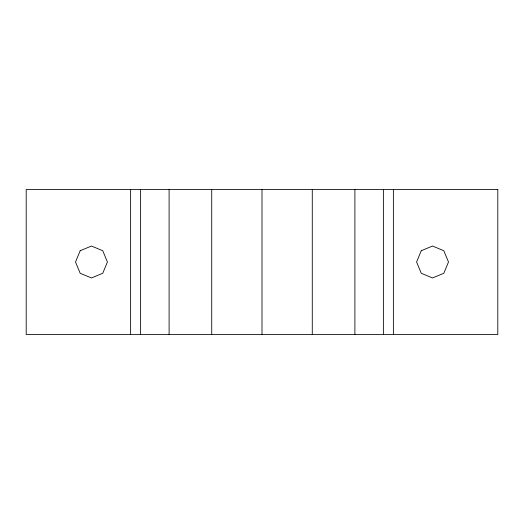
<?xml version="1.0" encoding="UTF-8"?>
<svg xmlns="http://www.w3.org/2000/svg" width="524" height="524" viewBox="0 0 524 524"><rect width="100%" height="100%" fill="white"/><g stroke="black" fill="none" stroke-linecap="round" stroke-linejoin="round"><path stroke-width="0.79" d="M393.38 189.485L393.38 334.515M383.378 189.485L383.378 334.515M354.899 189.485L354.899 334.515M312.278 189.485L312.278 334.515M262 189.485L262 334.515M211.722 189.485L211.722 334.515M169.101 189.485L169.101 334.515M140.622 189.485L140.622 334.515M130.62 189.485L130.62 334.515M80.185 250.721L75.508 262L80.185 273.279L91.464 277.956L102.743 273.279L107.413 262L102.743 250.721L91.464 246.044L80.185 250.721M421.257 250.721L416.587 262L421.257 273.279L432.536 277.956L443.815 273.279L448.492 262L443.815 250.721L432.536 246.044L421.257 250.721M497.8 189.485L26.2 189.485L26.2 334.515L497.8 334.515L497.8 189.485"/></g></svg>
